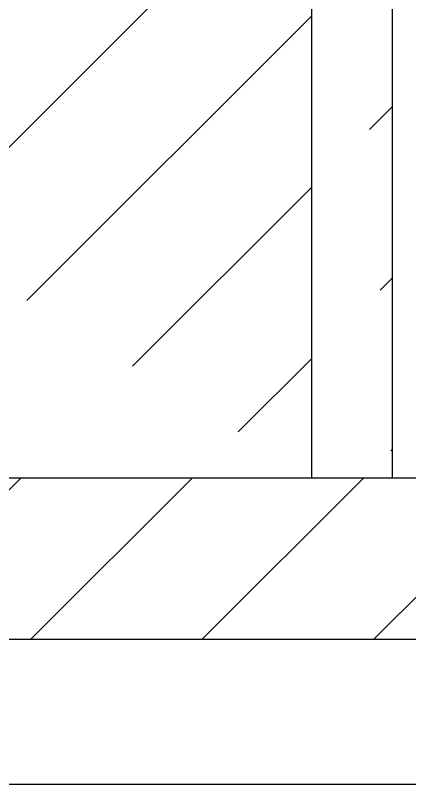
# Model space of a CAD drawing. Header units: millimetres. Extents: x 0 to 14700, y -398 to 10395.
# Drawn here: x 8848.2 to 8945.8, y 5493.8 to 5684.3 of the extents above; entities that cross this region are included whole.
import ezdxf

# ---------------------------------------------------------------- set-up
doc = ezdxf.new("R2010")
doc.units = ezdxf.units.MM
doc.header["$LTSCALE"] = 350
doc.linetypes.add('K', pattern=[2.5, 1.25, -0.25, 0.25, -0.25, 0.25, -0.25])
doc.layers.add('01', color=7, linetype='Continuous')
doc.layers.add('07', color=6, linetype='K')

# ---------------------------------------------------------------- blocks, each defined once
blk = doc.blocks.new('rtrtrt')
at = {"layer": '07', "color": 6, "linetype": 'K', "ltscale": 0.8}
for p, q in [((7528.22, 22048.95), (7706.62, 22048.95)), ((7706.62, 22048.95), (8099.72, 22048.95))]:
    blk.add_line(p, q, dxfattribs=at)
at = {"layer": '07', "color": 6, "linetype": 'K', "ltscale": 1.2}
blk.add_line((7845.3, 22012.95), (7175.72, 22012.95), dxfattribs=at)
blk = doc.blocks.new('ererw')
at = {"layer": '07', "linetype": 'K', "ltscale": 1.5}
h = blk.add_hatch(dxfattribs=at)
h.set_pattern_fill('_USER', color=6, scale=30, angle=45, style=0, pattern_type=0)
h.set_pattern_definition([(45, (7418.683, 3841.908), (-21.2132, 21.2132), [])])
h.paths.add_polyline_path([(9749.23, 5292.4), (9776.73, 5292.4), (9776.73, 5298.4), (9899.23, 5298.4), (9899.23, 5258.4), (9749.23, 5258.4)])
h.paths.add_polyline_path([(9714.23, 4958.4), (9866.31, 4958.4), (9866.31, 4918.4), (9714.23, 4918.4)])
h.paths.add_polyline_path([(9248.23, 4958.4), (9384.23, 4958.4), (9384.23, 4918.4), (9248.23, 4918.4)])
h.paths.add_polyline_path([(9196.73, 4958.4), (9215.23, 4958.4), (9215.23, 4918.4), (9196.73, 4918.4)])
h.paths.add_polyline_path([(9178.23, 5298.4), (9178.23, 5258.4), (9349.23, 5258.4), (9349.23, 5292.4), (9321.73, 5292.4), (9321.73, 5298.4)])
edge = h.paths.add_edge_path()
edge.add_line((9790.23, 4958.4), (9790.23, 5258.4))
edge.add_line((9810.23, 4958.4), (9810.23, 5258.4))
edge.add_line((9288.23, 4958.4), (9288.23, 5258.4))
edge.add_line((9308.23, 4958.4), (9308.23, 5258.4))
at = {"layer": '07', "color": 6, "linetype": 'K', "ltscale": 1.5}
for p, q in [((9790.23, 4958.4), (9790.23, 5258.4)), ((9810.23, 4958.4), (9810.23, 5258.4)), ((9697.6, 4958.4), (9866.31, 4958.4)), ((9549.23, 4918.4), (9727.63, 4918.4)), ((9866.31, 4882.4), (9196.73, 4882.4))]:
    blk.add_line(p, q, dxfattribs=at)

msp = doc.modelspace()

# ---------------------------------------------------------------- block references
at = {"layer": '01'}
for name, p in [('ererw', (-868.68, 611.41)), ('rtrtrt', (1152.33, -16519.14))]:
    msp.add_blockref(name, p, dxfattribs=at)

doc.saveas('drawing.dxf')
